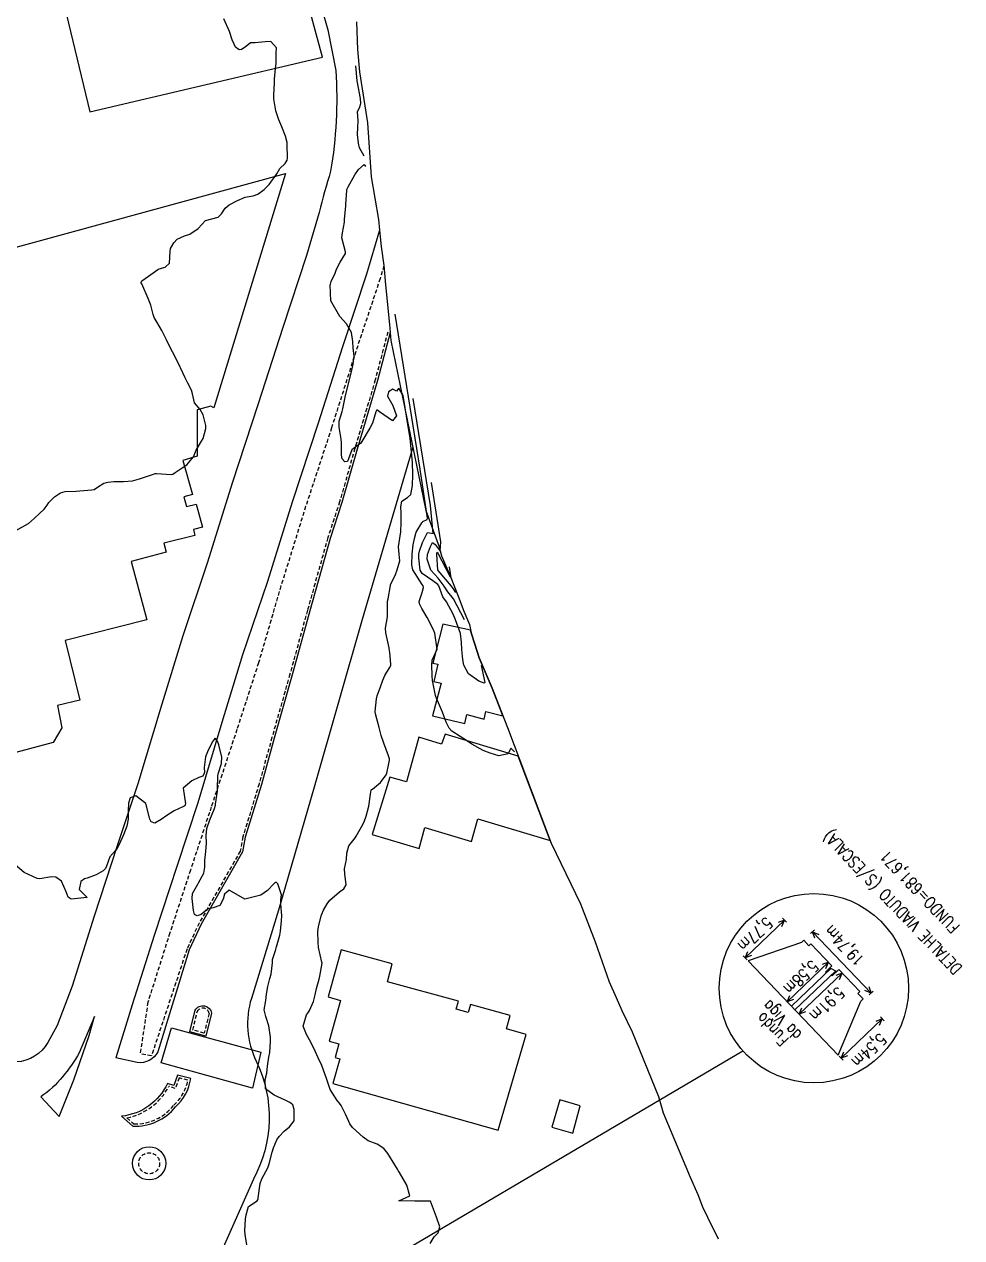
# Model space of a CAD drawing. Header units: metres. Extents: x 292545 to 299085, y 7450245 to 7463078.
# Drawn here: x 297151.2 to 297270.1, y 7452682.5 to 7452836.4 of the extents above; entities that cross this region are included whole.
import ezdxf

# ---------------------------------------------------------------- set-up
doc = ezdxf.new("R2010")
doc.units = ezdxf.units.M
doc.linetypes.add('CONTINUO', pattern=[0])
doc.linetypes.add('DASHED', pattern=[0.75, 0.5, -0.25])
for name, color, linetype in [('Area', 45, 'Continuous'), ('Canteiro', 45, 'DASHED'), ('Curvas de Nivel 1m', 11, 'Continuous'), ('Curvas de Nivel 5m', 15, 'Continuous'), ('Edificações', 30, 'Continuous'), ('TEXTO', 45, 'Continuous'), ('Vias Primárias', 230, 'Continuous')]:
    doc.layers.add(name, color=color, linetype=linetype)
doc.styles.add('ROMANS', font='romans', dxfattribs={"height": 0.2})

msp = doc.modelspace()

# ---------------------------------------------------------------- linework, layer by layer
at = {"layer": 'Area'}
msp.add_polyline3d([(297193.33, 7452836.64, 688.66), (297193.46, 7452833.16, 688.88), (297193.72, 7452830.33, 689), (297194.72, 7452823.87, 691.59), (297195.21, 7452817, 689.06), (297196.11, 7452811.62, 689.29), (297196.25, 7452810.27, 689.22), (297196.48, 7452808.16, 689.33), (297196.79, 7452805.75, 689.31), (297197, 7452803.31, 689.14), (297197.51, 7452798.27, 689.16), (297197.67, 7452796.27, 689.18), (297202.12, 7452774.73, 689.03), (297203.8, 7452770.12, 689.35), (297204.13, 7452768.95, 691.83), (297205.29, 7452766.22, 690.08), (297206.24, 7452763.86, 690.48), (297206.93, 7452761.95, 690.27), (297207.67, 7452760.24, 696.74), (297207.87, 7452759.2, 696.67), (297208.35, 7452757.75, 697.84), (297208.89, 7452756.04, 697.79), (297210.55, 7452752.2, 697.37), (297211.32, 7452750.12, 692.48), (297212.46, 7452747.22, 690.22), (297218.03, 7452732.53, 689.83), (297221.72, 7452724.84, 689.96), (297223.6, 7452720.05, 689.91), (297225.37, 7452714.94, 689.98), (297226.25, 7452712.96, 689.9), (297226.99, 7452711.33, 689.92), (297228.3, 7452708.61, 689.9), (297231.61, 7452700.41, 689.58), (297232.2, 7452698.35, 689.61), (297235.62, 7452690.21, 702.67), (297236.6, 7452687.98, 704.66), (297237.21, 7452686.43, 698.75), (297237.84, 7452685.12, 705.58), (297239.18, 7452682.38, 701.82)], dxfattribs=at)
at = {"layer": 'Canteiro'}
for points, elevation in [([(297196.79, 7452805.75), (297196.34, 7452804.12), (297193.26, 7452794.9), (297190.18, 7452785.21), (297186.89, 7452775.21), (297183.76, 7452765.15), (297180.91, 7452755.4), (297178.18, 7452746.96), (297174.92, 7452737.13), (297172.29, 7452729.13), (297169.67, 7452721.16), (297166.89, 7452712.39), (297165.91, 7452705.83)], 689.22), ([(297197.3, 7452797.33), (297195.7, 7452791.27), (297193.13, 7452782.58), (297191.2, 7452775.82), (297189.7, 7452771.27), (297187.12, 7452762.06), (297184.89, 7452753.96), (297182.62, 7452745.95), (297180.99, 7452740.08), (297178.94, 7452733.35), (297178.6, 7452731.54), (297173.39, 7452722.41), (297171.85, 7452719.13), (297167.35, 7452705.59), (297165.91, 7452705.83)], 689.17)]:
    msp.add_lwpolyline(points, dxfattribs=dict(at, elevation=elevation))
for points in [[(297174.03, 7452708.44), (297172.58, 7452708.85), (297173.16, 7452711.24, -0.67681), (297174.65, 7452710.98), (297174.03, 7452708.44)], [(297171.97, 7452702.48), (297170.84, 7452702.78), (297170.36, 7452701.45), (297169.54, 7452701.71, -0.227329), (297164.24, 7452697.71), (297165.11, 7452696.95, 0.238059), (297170.17, 7452699.32, 0.163179), (297171.97, 7452702.48, -2.021983)]]:
    msp.add_lwpolyline(points, format="xyb", dxfattribs=at)
msp.add_circle((297167.05, 7452691.95), 1.33, dxfattribs=at)
at = {"layer": 'Curvas de Nivel 1m', "flags": 128}
for points, elevation in [([(297150.14, 7452772.18), (297151.75, 7452773.05), (297152.51, 7452773.74), (297153.15, 7452774.34), (297153.76, 7452774.9), (297154.11, 7452775.38), (297154.33, 7452775.72), (297155.04, 7452776.46), (297155.79, 7452776.95), (297156.39, 7452777.11), (297157.8, 7452777.15), (297158.28, 7452777.19), (297159.8, 7452777.35), (297160.07, 7452777.39), (297160.5, 7452777.65), (297161.3, 7452778.16), (297161.81, 7452778.29), (297162.57, 7452778.38), (297163.81, 7452778.4), (297164.95, 7452778.46), (297165.81, 7452778.73), (297167.58, 7452779.33), (297167.82, 7452779.4), (297167.97, 7452779.41), (297169.82, 7452779.26), (297170.06, 7452779.3), (297170.35, 7452779.53), (297171.22, 7452780.14), (297171.83, 7452780.48), (297172.69, 7452781.51), (297173.01, 7452782.34), (297173.69, 7452783.49), (297173.88, 7452783.83), (297174.25, 7452785.12), (297174.25, 7452785.49), (297173.91, 7452786.83), (297173.5, 7452787.5), (297172.79, 7452788.37), (297172.54, 7452789.51), (297172.41, 7452789.97), (297171.96, 7452790.85), (297171.6, 7452791.52), (297171.32, 7452792.18), (297170.69, 7452793.53), (297170.01, 7452794.82), (297169.62, 7452795.54), (297169.23, 7452796.34), (297168.64, 7452797.55), (297168.05, 7452798.56), (297167.67, 7452799.18), (297167.57, 7452799.57), (297167.26, 7452800.76), (297166.92, 7452801.58), (297166.11, 7452803.43), (297166.05, 7452803.59), (297166.03, 7452803.67), (297166.12, 7452803.82), (297166.95, 7452804.41), (297168.13, 7452805.27), (297168.33, 7452805.36), (297169.1, 7452805.55), (297169.63, 7452806.05), (297169.7, 7452807.54), (297169.76, 7452807.94), (297170.17, 7452808.65), (297170.62, 7452809.09), (297171.55, 7452809.52), (297172.19, 7452809.75), (297173.25, 7452810.44), (297174.2, 7452811.49), (297175.78, 7452811.9), (297176.22, 7452812.32), (297176.67, 7452813.02), (297177.21, 7452813.46), (297178.24, 7452814.02), (297179.23, 7452814.44), (297180.24, 7452814.62), (297180.84, 7452814.82), (297181.63, 7452815.41), (297182.26, 7452816.02), (297183.22, 7452817.38), (297183.61, 7452818.05), (297184.29, 7452818.72), (297184.54, 7452819.13), (297184.57, 7452819.37), (297184.55, 7452821.13), (297184.53, 7452821.37), (297184.33, 7452822.15), (297183.86, 7452823.37), (297183.51, 7452824.22), (297183.09, 7452825.38), (297182.86, 7452826.91), (297182.87, 7452827.39), (297182.92, 7452828.88), (297182.93, 7452829.38), (297183.06, 7452830.76), (297183.13, 7452831.38), (297183.16, 7452832.67), (297183.18, 7452833.38), (297182.47, 7452834.16), (297181.76, 7452834.12), (297180.47, 7452833.99), (297179.9, 7452834), (297179.2, 7452833.43), (297178.76, 7452833.14), (297178.46, 7452833.11), (297178, 7452833.44), (297177.57, 7452834.36), (297177.25, 7452835.45), (297176.51, 7452837.06)], 688), ([(297194.3, 7452819.65), (297193.73, 7452820.67), (297193.6, 7452821.26), (297193.45, 7452822.38), (297193.49, 7452823.26), (297193.53, 7452824.09), (297193.48, 7452825.26), (297193.75, 7452825.89), (297193.87, 7452826.29), (297193.83, 7452826.94), (297193.44, 7452829.18), (297193.27, 7452831.1)], 689), ([(297202.66, 7452681.79), (297203.18, 7452682.63), (297203.68, 7452683.13), (297203.91, 7452683.91), (297203.48, 7452685.13), (297202.72, 7452687.14), (297200.72, 7452687.17), (297198.72, 7452687.19), (297200.08, 7452687.83), (297199.73, 7452689.18), (297198.77, 7452690.78), (297198.61, 7452691.03), (297198.53, 7452691.19), (297198.21, 7452691.77), (297197.32, 7452693.2), (297196.81, 7452693.83), (297195.95, 7452694.36), (297194.82, 7452694.81), (297194.19, 7452695.25), (297192.84, 7452696.5), (297192.51, 7452696.94), (297192.35, 7452697.27), (297191.93, 7452698.2), (297191.38, 7452699.28), (297191.17, 7452699.58), (297190.88, 7452699.91), (297189.98, 7452701.3), (297189.52, 7452702.7), (297189.34, 7452703.31), (297188.93, 7452704.34), (297188.49, 7452705.31), (297188.11, 7452706.16), (297187.56, 7452707.32), (297186.98, 7452708.29), (297186.59, 7452709.34), (297187.01, 7452710.77), (297187.23, 7452711.11), (297187.38, 7452711.33), (297187.89, 7452712.46), (297188.11, 7452713.32), (297188.26, 7452714.1), (297188.59, 7452715.31), (297188.69, 7452715.69), (297188.97, 7452717.31), (297188.95, 7452717.44), (297188.52, 7452719.32), (297188.46, 7452719.98), (297188.45, 7452721.32), (297188.52, 7452721.93), (297188.86, 7452723.31), (297188.93, 7452723.54), (297189.16, 7452724.03), (297189.63, 7452724.85), (297189.95, 7452725.3), (297191.19, 7452726.38), (297191.73, 7452726.74), (297192.02, 7452727.27), (297191.84, 7452728.65), (297191.83, 7452729.27), (297192.05, 7452730.46), (297192.1, 7452731.27), (297192.35, 7452732.18), (297193.19, 7452733.26), (297193.22, 7452733.31), (297193.28, 7452733.42), (297193.96, 7452734.59), (297194.3, 7452735.25), (297194.58, 7452735.98), (297194.88, 7452737.24), (297195.14, 7452739.04), (297195.18, 7452739.23), (297195.25, 7452739.33), (297195.35, 7452739.4), (297196.37, 7452740.21), (297197.11, 7452741.21), (297197.18, 7452741.4), (297197.38, 7452742.42), (297197.52, 7452743.08), (297197.51, 7452743.21), (297197.4, 7452743.63), (297196.8, 7452745.22), (297196.47, 7452746.18), (297196.2, 7452747.22), (297195.75, 7452748.93), (297195.72, 7452749.23), (297195.87, 7452750.84), (297195.97, 7452751.23), (297196.39, 7452752.34), (297196.69, 7452753.22), (297196.92, 7452753.81), (297197.53, 7452754.76), (297197.68, 7452755.06), (297197.7, 7452755.21), (297197.56, 7452756.7), (297197.49, 7452757.21), (297197.47, 7452757.31), (297197.06, 7452759.22), (297197.03, 7452759.78), (297197.25, 7452761.21), (297197.26, 7452761.57), (297197.25, 7452763.21), (297197.33, 7452763.52), (297197.63, 7452765.21), (297197.63, 7452765.23), (297197.65, 7452765.29), (297198.27, 7452766.6), (297198.51, 7452767.2), (297198.82, 7452768.32), (297198.76, 7452769.19), (297198.64, 7452770.12), (297198.81, 7452771.19), (297198.94, 7452771.99), (297199, 7452773.19), (297198.98, 7452774.41), (297198.94, 7452775.19), (297199.09, 7452775.89), (297199.79, 7452776.36), (297200.23, 7452776.74), (297200.45, 7452777.89), (297200.46, 7452779.24), (297200.43, 7452780.81), (297200.13, 7452783.89), (297199.98, 7452784.87), (297199.26, 7452789.27), (297198.7, 7452790.22), (297198.4, 7452789.84), (297197.95, 7452790.08), (297197.4, 7452789.77), (297197.28, 7452789.22), (297197.93, 7452788.02), (297198.41, 7452786.7), (297197.9, 7452786.06), (297196.27, 7452787.23), (297195.92, 7452787.47), (297195.82, 7452787.32), (297195.8, 7452787.23), (297195.35, 7452785.79), (297195.05, 7452785.24), (297193.87, 7452783.26), (297192.74, 7452782.39), (297192.33, 7452781.28), (297192.19, 7452780.93), (297191.84, 7452780.87), (297191.51, 7452781.28), (297191.43, 7452781.71), (297191.44, 7452783.28), (297191.4, 7452783.76), (297191.15, 7452785.29), (297191.14, 7452786.05), (297191.5, 7452787.28), (297191.59, 7452787.62), (297191.94, 7452789.28), (297192.43, 7452791.27), (297192.73, 7452792.52), (297192.91, 7452793.27), (297193.04, 7452794.3), (297192.93, 7452795.27), (297192.87, 7452796.12), (297192.72, 7452797.27), (297192.05, 7452798.38), (297191.21, 7452799.29), (297190.08, 7452801.3), (297190.01, 7452803.3), (297190.02, 7452803.39), (297190.12, 7452803.73), (297190.62, 7452804.81), (297190.78, 7452805.29), (297191.25, 7452806.18), (297191.95, 7452807.28), (297191.94, 7452807.5), (297191.49, 7452809.29), (297191.56, 7452809.91), (297191.8, 7452811.28), (297191.83, 7452811.66), (297191.97, 7452813.28), (297191.98, 7452813.53), (297192.11, 7452815.28), (297192.13, 7452815.41), (297192.26, 7452815.76), (297193.13, 7452817.27), (297193.59, 7452817.96), (297194.29, 7452818.56), (297194.47, 7452818.34)], 689), ([(297209.13, 7452755.07), (297209.6, 7452752.9), (297209.51, 7452752.83), (297208.84, 7452753.08), (297207.52, 7452753.99), (297206.96, 7452755.1), (297206.82, 7452755.82), (297206.67, 7452757.1), (297206.64, 7452758.03), (297206.5, 7452759.1), (297205.87, 7452760.83), (297205.61, 7452761.56), (297204.73, 7452763.12), (297204.27, 7452763.76), (297203.77, 7452765.14), (297203.66, 7452765.33), (297203.01, 7452765.8), (297201.68, 7452766.73), (297201.41, 7452767.16), (297201.23, 7452768.7), (297201.24, 7452769.16), (297201.31, 7452769.56), (297201.72, 7452770.66), (297201.88, 7452771), (297202.35, 7452771.94), (297202.84, 7452771.82), (297203.07, 7452771.8), (297202.72, 7452775.33), (297200.54, 7452788.93)], 691), ([(297207.02, 7452760.83), (297205.64, 7452763.53), (297204.91, 7452764.39), (297204.45, 7452765.13), (297203.67, 7452766.12), (297202.77, 7452767.15), (297202.3, 7452768.56), (297202.35, 7452769.15), (297202.71, 7452770.16), (297202.96, 7452770.67), (297203.31, 7452770.38), (297203.94, 7452769.56), (297204.03, 7452770.76), (297202.83, 7452778.25)], 692), ([(297205.91, 7452764.31), (297205.65, 7452764.79), (297205.51, 7452764.97), (297205.4, 7452765.11), (297203.68, 7452767.1), (297203.65, 7452767.14), (297203.63, 7452767.2), (297203.5, 7452769.14), (297203.53, 7452769.32), (297203.57, 7452769.41), (297203.65, 7452769.31), (297205.19, 7452766.3), (297205.35, 7452766.16), (297205.12, 7452767.57)], 693), ([(297179.48, 7452681.42), (297179.2, 7452682.9), (297179.17, 7452683.43), (297179.25, 7452684.87), (297179.34, 7452685.42), (297179.66, 7452686.48), (297180.73, 7452687.19), (297180.81, 7452687.33), (297180.85, 7452687.41), (297180.89, 7452687.57), (297181.14, 7452689.4), (297181.35, 7452689.99), (297182.08, 7452691.39), (297182.27, 7452691.9), (297182.65, 7452693.38), (297182.81, 7452693.92), (297183.25, 7452694.94), (297183.52, 7452695.37), (297184.16, 7452696.04), (297184.84, 7452696.57), (297185.43, 7452697.35), (297185.45, 7452698.77), (297185.25, 7452699.35), (297185.06, 7452699.55), (297184.88, 7452699.67), (297184.3, 7452699.94), (297182.88, 7452700.58), (297181.78, 7452701.39), (297181.74, 7452702.57), (297181.98, 7452703.39), (297182.07, 7452704.25), (297182.22, 7452705.39), (297182.33, 7452706), (297182.42, 7452707.39), (297182.43, 7452707.93), (297182.22, 7452709.39), (297181.82, 7452710.58), (297181.65, 7452711.39), (297181.82, 7452712.6), (297181.94, 7452713.39), (297182.08, 7452714.36), (297182.35, 7452715.39), (297182.52, 7452715.94), (297182.67, 7452717.38), (297182.68, 7452717.79), (297183.11, 7452719.05), (297183.17, 7452719.32), (297183.18, 7452719.38), (297183.61, 7452720.89), (297183.68, 7452721.37), (297183.84, 7452722.68), (297183.87, 7452723.37), (297183.75, 7452724.8), (297183.76, 7452725.37), (297183.82, 7452726), (297183.38, 7452727.38), (297183.21, 7452727.57), (297183.02, 7452727.57), (297182.84, 7452727.38), (297182.07, 7452726.52), (297181.19, 7452725.94), (297179.18, 7452725.43), (297177.19, 7452726.6), (297176.58, 7452726.06), (297176.42, 7452725.46), (297175.99, 7452724.64), (297175.17, 7452724.35), (297174.45, 7452724.19), (297173.65, 7452723.49), (297173.15, 7452723.31), (297172.78, 7452723.5), (297172.65, 7452724.01), (297172.49, 7452725.51), (297172.55, 7452726.15), (297173.2, 7452727.33), (297173.31, 7452727.5), (297173.97, 7452728.74), (297174.12, 7452729.49), (297174.11, 7452730.36), (297174.23, 7452731.49), (297174.31, 7452732.53), (297174.27, 7452733.49), (297174.36, 7452734.41), (297174.73, 7452735.48), (297175.32, 7452736.93), (297175.44, 7452737.35), (297175.47, 7452737.47), (297175.7, 7452739.11), (297175.73, 7452739.47), (297175.75, 7452741.08), (297175.82, 7452741.47), (297176.23, 7452742.62), (297176.27, 7452743.46), (297175.87, 7452745.01), (297175.73, 7452745.47), (297175.43, 7452745.87), (297175.11, 7452745.47), (297174.55, 7452744.34), (297174.21, 7452743.49), (297174.02, 7452742.13), (297174.08, 7452741.49), (297173.84, 7452741.02), (297173.36, 7452740.87), (297172.44, 7452740.43), (297171.34, 7452739.52), (297171.66, 7452737.52), (297171.56, 7452737.28), (297171.32, 7452737.14), (297170.21, 7452736.64), (297169.31, 7452736.06), (297168.58, 7452735.55), (297167.79, 7452735.06), (297167.3, 7452735.24), (297167.14, 7452735.57), (297167.11, 7452735.76), (297166.62, 7452737.58), (297165.34, 7452738.55), (297164.64, 7452738.29), (297164.41, 7452737.6), (297164.4, 7452736.69), (297164.38, 7452735.6), (297164.2, 7452734.7), (297163.78, 7452733.61), (297163.26, 7452732.35), (297163.01, 7452731.87), (297162.77, 7452731.62), (297162.06, 7452730.82), (297161.64, 7452729.64), (297161.53, 7452729.33), (297161.22, 7452729.02), (297160.35, 7452728.51), (297159.21, 7452728.09), (297158.87, 7452728.01), (297158.37, 7452727.67), (297158.19, 7452726.68), (297159.18, 7452725.66), (297157.18, 7452725.44), (297156.79, 7452725.69), (297156.52, 7452726.36), (297155.93, 7452727.7), (297155.21, 7452728.21), (297154.68, 7452728.25), (297153.21, 7452728.03), (297152.87, 7452728.07), (297151.22, 7452728.8), (297150.12, 7452729.77)], 688)]:
    msp.add_lwpolyline(points, dxfattribs=dict(at, elevation=elevation))
at = {"layer": 'Curvas de Nivel 5m', "elevation": 690, "flags": 128}
msp.add_lwpolyline([(297213.36, 7452744.12), (297212.89, 7452744.6), (297212.76, 7452744.32), (297212.57, 7452743.86), (297211.4, 7452743.59), (297210.28, 7452743.94), (297209.41, 7452744.29), (297207.97, 7452745.08), (297207.42, 7452745.49), (297206.49, 7452746.04), (297205.44, 7452746.72), (297205.08, 7452747.12), (297204.69, 7452747.89), (297204.25, 7452749.13), (297203.49, 7452750.94), (297203.41, 7452751.14), (297203.37, 7452751.26), (297202.97, 7452753.15), (297202.92, 7452753.75), (297202.88, 7452755.15), (297202.93, 7452755.75), (297203.56, 7452757.14), (297203.25, 7452759.14), (297203.07, 7452759.66), (297202.3, 7452761.15), (297201.62, 7452762.27), (297201.32, 7452762.86), (297201.29, 7452763.17), (297201.64, 7452764.33), (297201.85, 7452764.96), (297201.79, 7452765.16), (297201.66, 7452765.34), (297200.47, 7452767.18), (297200.33, 7452767.82), (297200.41, 7452769.17), (297200.53, 7452770.35), (297200.68, 7452771.17), (297200.92, 7452771.98), (297201.63, 7452773.16), (297201.69, 7452773.23), (297201.75, 7452773.32), (297202.28, 7452773.59), (297202.32, 7452773.74), (297201.4, 7452779.94), (297198.24, 7452799.62)], dxfattribs=at)
at = {"layer": 'Edificações'}
for points in [[(297153.55, 7452850.06), (297159.53, 7452825.24), (297189.01, 7452832.19), (297181.36, 7452860.4)], [(297093.78, 7452792.67), (297184.35, 7452817.44), (297175.25, 7452787.71), (297174.86, 7452787.95), (297173.13, 7452787.46), (297173.13, 7452781.58), (297171.31, 7452781.06), (297172.54, 7452776.74), (297171.43, 7452776.43), (297171.77, 7452775.22), (297172.99, 7452775.53), (297173.82, 7452772.58), (297172.69, 7452772.31), (297172.86, 7452771.56), (297168.9, 7452770.57), (297169.21, 7452769.44), (297164.76, 7452768.24), (297166.75, 7452760.84), (297156.4, 7452758.23), (297158.28, 7452750.65), (297155.45, 7452750.01), (297155.98, 7452747.18), (297154.88, 7452745.29), (297148.88, 7452743.7)]]:
    msp.add_lwpolyline(points, dxfattribs=at)
for points, elevation in [([(297207.8, 7452759.53), (297204.27, 7452760.32), (297203.02, 7452755.37), (297203.63, 7452755.21), (297203.14, 7452753.04), (297204.07, 7452752.81), (297202.99, 7452748.69), (297207.05, 7452747.71), (297207.34, 7452748.83), (297209.54, 7452748.27), (297209.75, 7452749.24), (297211.88, 7452748.7), (297211.32, 7452750.12), (297210.55, 7452752.2), (297208.89, 7452756.04), (297208.35, 7452757.75), (297207.87, 7452759.2)], 696.69), ([(297213.85, 7452743.56), (297204.57, 7452746.36), (297204.12, 7452745.09), (297201.25, 7452745.96), (297199.68, 7452740.33), (297197.56, 7452740.92), (297195.33, 7452733.63), (297201.27, 7452731.86), (297202.01, 7452734.54), (297207.9, 7452732.73), (297208.72, 7452735.62), (297217.9, 7452732.88)], 690.12)]:
    msp.add_lwpolyline(points, close=True, dxfattribs=dict(at, elevation=elevation))
for points in [[(297211.3, 7452696.15), (297214.84, 7452708.3), (297212.34, 7452709), (297212.8, 7452710.7), (297207.79, 7452712.09), (297207.51, 7452711.09), (297205.96, 7452711.49), (297206.27, 7452712.52), (297197.28, 7452714.95), (297197.86, 7452717.23), (297191.41, 7452719), (297189.76, 7452713.04), (297191.32, 7452712.59), (297189.85, 7452707.45), (297191.09, 7452707.09), (297190.61, 7452705.35), (297191.24, 7452705.2), (297190.35, 7452702.08)], [(297169.87, 7452709.11), (297181.19, 7452706.06), (297180.16, 7452701.49), (297168.56, 7452704.71)], [(297221.68, 7452699.26), (297219.12, 7452700), (297218.08, 7452696.53), (297220.78, 7452695.77)]]:
    msp.add_lwpolyline(points, close=True, dxfattribs=at)
at = {"layer": 'TEXTO', "linetype": 'CONTINUO'}
for points in [[(297247.6, 7452722.78, 0), (297242.61, 7452718.01, 0)], [(297247.27, 7452721.97, 0), (297247.6, 7452722.78, 0), (297246.78, 7452722.48, 0)], [(297247.84, 7452722.53, 0), (297247.36, 7452723.03, 0)], [(297250.03, 7452720.24, 0), (297249.75, 7452719.96, 0)], [(297250.03, 7452720.24, 0), (297250.7, 7452719.54, 0)], [(297250.91, 7452721.07, 0), (297251.41, 7452721.55, 0)], [(297258.59, 7452713.53, 0), (297251.16, 7452721.31, 0)], [(297251.46, 7452720.49, 0), (297251.16, 7452721.31, 0), (297251.96, 7452720.97, 0)], [(297243.43, 7452718.31, 0), (297242.61, 7452718.01, 0), (297242.95, 7452718.81, 0)], [(297249.75, 7452719.96, 0), (297242.98, 7452717.62, 0)], [(297250.95, 7452719.78, 0), (297250.7, 7452719.54, 0)], [(297250.95, 7452719.78, 0), (297253.61, 7452717, 0)], [(297242.37, 7452718.26, 0), (297242.85, 7452717.76, 0)], [(297254.41, 7452705.66, 0), (297242.98, 7452717.62, 0)], [(297253.18, 7452717.45, 0), (297247.93, 7452712.44, 0)], [(297252.84, 7452716.64, 0), (297253.18, 7452717.45, 0), (297252.36, 7452717.15, 0)], [(297248.47, 7452711.88, 0), (297253.5, 7452716.68, 0)], [(297248.92, 7452711.41, 0), (297254.09, 7452716.35, 0)], [(297254.92, 7452716.07, 0), (297249.45, 7452710.85, 0)], [(297253.61, 7452717, 0), (297252.78, 7452716.2, 0)], [(297252.88, 7452716.09, 0), (297252.78, 7452716.2, 0)], [(297253.36, 7452716.75, 0), (297254.23, 7452716.28, 0)], [(297253.65, 7452715.72, 0), (297253.55, 7452715.83, 0)], [(297254.49, 7452716.52, 0), (297253.65, 7452715.72, 0)], [(297254.58, 7452715.26, 0), (297254.92, 7452716.07, 0), (297254.1, 7452715.77, 0)], [(297254.49, 7452716.52, 0), (297257.15, 7452713.74, 0)], [(297258.29, 7452714.35, 0), (297258.59, 7452713.53, 0), (297257.78, 7452713.87, 0)], [(297248.75, 7452712.73, 0), (297247.93, 7452712.44, 0), (297248.27, 7452713.24, 0)], [(297256.89, 7452713.49, 0), (297257.15, 7452713.74, 0)], [(297256.89, 7452713.49, 0), (297257.56, 7452712.8, 0)], [(297257.27, 7452712.52, 0), (297257.56, 7452712.8, 0)], [(297258.84, 7452713.77, 0), (297258.34, 7452713.29, 0)], [(297250.27, 7452711.15, 0), (297249.45, 7452710.85, 0), (297249.79, 7452711.65, 0)], [(297254.41, 7452705.66, 0), (297257.27, 7452712.52, 0)], [(297259.99, 7452710.25, 0), (297254.78, 7452705.27, 0)], [(297259.65, 7452709.45, 0), (297259.99, 7452710.25, 0), (297259.17, 7452709.95, 0)], [(297260.23, 7452710, 0), (297259.75, 7452710.51, 0)], [(297060.36, 7452598.96, 0), (297242.32, 7452706.21, 0)], [(297254.53, 7452705.53, 0), (297255.02, 7452705.02, 0)], [(297255.6, 7452705.57, 0), (297254.78, 7452705.27, 0), (297255.11, 7452706.08, 0)]]:
    msp.add_polyline3d(points, dxfattribs=at)
msp.add_circle((297251.32, 7452714.15), 12, dxfattribs=at)
at = {"layer": 'Vias Primárias'}
for points, elevation in [([(297187.82, 7452842.31), (297189.68, 7452835.63), (297190.71, 7452830.47, -0.057814), (297190.06, 7452817.72, 0.012263), (297188.59, 7452812.49, 0.986763)], 689.22), ([(297155.4, 7452709.43), (297154.2, 7452707.28, -0.258469), (297150.21, 7452704.81, -0.186969), (297141.03, 7452707.86), (297133.82, 7452715.36), (297122.22, 7452729.33), (297110.08, 7452742.59), (297105.23, 7452748.65), (297094.06, 7452762.1), (297087.09, 7452774.35), (297082.49, 7452784.46), (297076.68, 7452799.11), (297071.91, 7452815.29), (297070.31, 7452823.55), (297069.71, 7452830.93), (297069.51, 7452841.56)], 689.22), ([(297197.59, 7452797.26), (297195.98, 7452791.19), (297193.42, 7452782.5), (297191.49, 7452775.74), (297189.99, 7452771.18), (297187.41, 7452761.98), (297185.17, 7452753.88), (297182.91, 7452745.87), (297181.28, 7452739.99), (297179.23, 7452733.28), (297178.88, 7452731.44), (297173.66, 7452722.27), (297172.13, 7452719.02), (297168.15, 7452706.07, -0.304683), (297165.55, 7452704.72), (297162.83, 7452705.34)], 689.17), ([(297200.47, 7452782.73), (297194.04, 7452760.9), (297187.96, 7452739.64), (297183.46, 7452724.03), (297180.01, 7452712.86, 0.190322), (297180.63, 7452704.89, -0.243134), (297180.26, 7452689.93), (297174.78, 7452677.55)], 689.08)]:
    msp.add_lwpolyline(points, format="xyb", dxfattribs=dict(at, elevation=elevation))
at = {"layer": 'Vias Primárias', "elevation": 689.22}
for points in [[(297188.59, 7452812.49), (297187.01, 7452807.03), (297183.98, 7452797.93), (297180.88, 7452788.22), (297177.58, 7452778.18), (297174.46, 7452768.16), (297171.31, 7452758.84), (297168.65, 7452750.17), (297165.6, 7452740.07), (297163.01, 7452732.18), (297160.09, 7452723.28), (297157.28, 7452714.43), (297155.4, 7452709.43)], [(297196.25, 7452810.27), (297194.62, 7452804.66), (297191.55, 7452795.46), (297188.46, 7452785.77), (297185.17, 7452775.75), (297182.04, 7452765.7), (297178.9, 7452756.4), (297176.28, 7452747.85), (297173.21, 7452737.67), (297170.58, 7452729.69), (297167.68, 7452720.83), (297164.89, 7452712.04), (297162.83, 7452705.34)]]:
    msp.add_lwpolyline(points, dxfattribs=at)
at = {"layer": 'Vias Primárias'}
for points in [[(297174.25, 7452708.06), (297172.22, 7452708.64), (297172.88, 7452711.36, -0.718313), (297174.96, 7452710.97)], [(297172.32, 7452702.69), (297170.65, 7452703.14), (297170.18, 7452701.82), (297169.39, 7452702.08, -0.259), (297163.56, 7452697.91), (297164.99, 7452696.66, 0.241387), (297170.39, 7452699.12, 0.174059)]]:
    msp.add_lwpolyline(points, format="xyb", close=True, dxfattribs=at)
msp.add_lwpolyline([(297155.66, 7452697.87), (297157.52, 7452702.54), (297159.45, 7452708.14), (297160.14, 7452710.58), (297158.19, 7452705.96, -0.043857), (297156.07, 7452702.92, -0.072276), (297153.3, 7452700.39), (297155.66, 7452697.87)], format="xyb", dxfattribs=at)
msp.add_circle((297167.05, 7452691.95), 2.11, dxfattribs=at)

# ---------------------------------------------------------------- texts
at = {"layer": 'TEXTO', "style": 'ROMANS', "width": 0.8}
for s, rotation, p in [('DETALHE VIADUTO (S/ESCALA)', 133.6942, (297270.21, 7452716.78)), ('FUNDO=681,671', 133.6942, (297269.91, 7452722.03)), ('5,77m', 223.6942, (297245.24, 7452723.29)), ('19,74m', 133.6942, (297257.84, 7452717.83)), ('5,58m', 223.6942, (297251.04, 7452717.81)), ('5,91m', 223.6942, (297254.35, 7452714.44)), ('da Viga', 133.6942, (297249.87, 7452708.38)), ('Fundo', 133.6942, (297248.25, 7452707.69)), ('5,54m', 223.6942, (297259.67, 7452708.56))]:
    msp.add_text(s, height=1.5, rotation=rotation, dxfattribs=at).set_placement(p)

doc.saveas('drawing.dxf')
